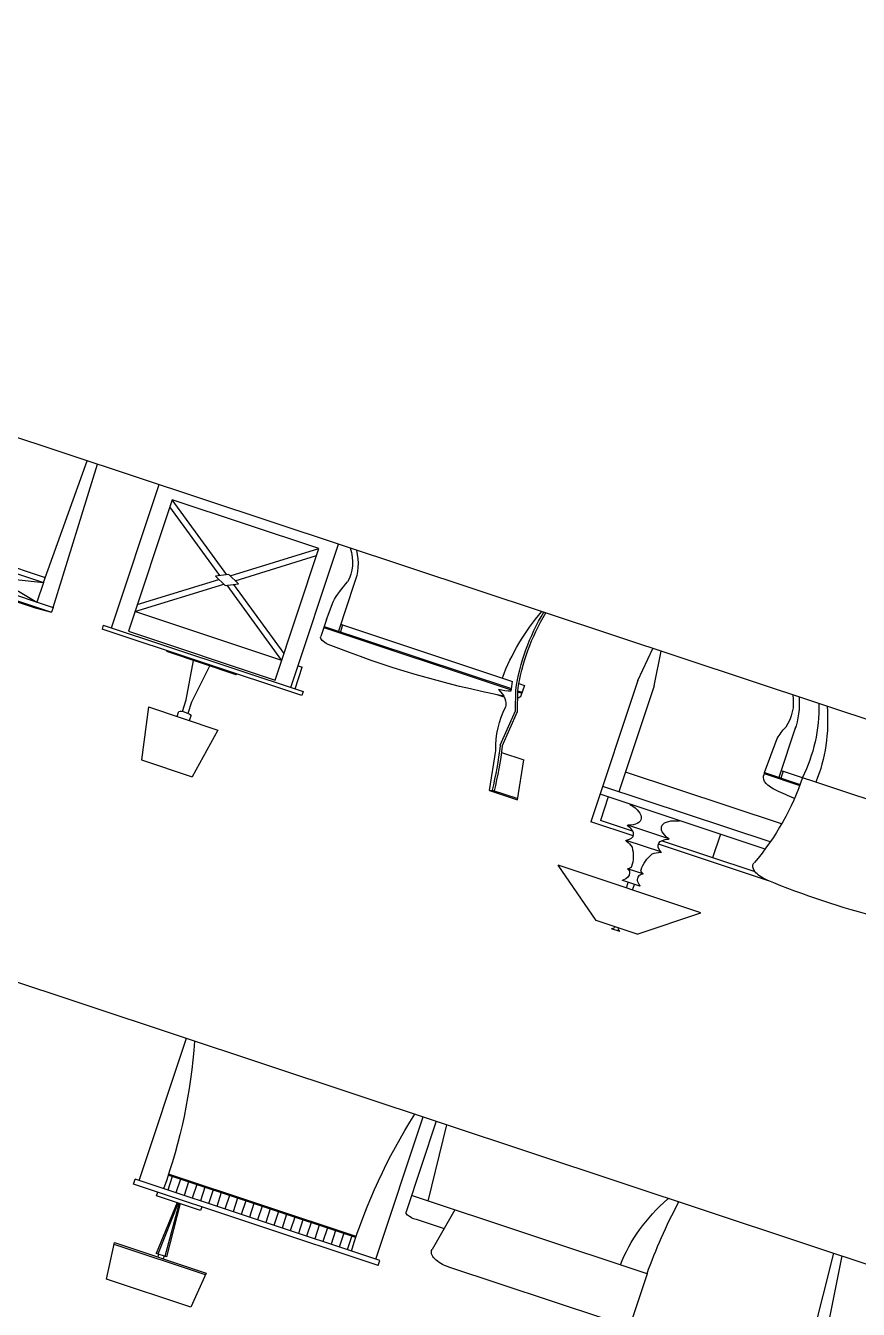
# Model space of a CAD drawing. Header units: millimetres. Extents: x -36495272392165 to 352544598049420, y -228287860276617 to 83349.
# Drawn here: x 269943181026341 to 303726495626777, y -125123754092354 to -73063833334114 of the extents above; entities that cross this region are included whole.
import ezdxf

# ---------------------------------------------------------------- set-up
doc = ezdxf.new("R2010")
doc.units = ezdxf.units.MM
doc.header["$MEASUREMENT"] = 0

# ---------------------------------------------------------------- blocks, each defined once
blk = doc.blocks.new('working_place (2)')
for p, q in [((17106.1, 3758.7), (17097.1, 3578.7)), ((17313.1, 3758.7), (17106.1, 3758.7)), ((17322.1, 3578.7), (17313.1, 3758.7)), ((17321.7, 3587.7), (17097.6, 3587.7)), ((17097.1, 3578.7), (17322.1, 3578.7)), ((17206, 3299.7), (17196.7, 3565.2)), ((17222.5, 3565.2), (17196.7, 3565.2)), ((17208.3, 3299.8), (17201.2, 3565.3)), ((17202.9, 3565.2), (17202.9, 3578.7)), ((17211, 3299.8), (17218, 3565.3)), ((17213.2, 3299.7), (17222.5, 3565.2)), ((17216.4, 3565.2), (17216.4, 3578.7)), ((17263.6, 3299.7), (17155.6, 3299.7)), ((17155.6, 3299.7), (17155.6, 3281.7)), ((17263.6, 3281.7), (17263.6, 3299.7)), ((17096.2, 3281.7), (17096.2, 3256.7)), ((17696.2, 3281.7), (17096.2, 3281.7)), ((17696.2, 3256.7), (17096.2, 3256.7)), ((17106.2, 3256.7), (17106.2, 2531.7)), ((17176.2, 3186.7), (17176.2, 3256.7)), ((17196.2, 3186.7), (17196.2, 3256.7)), ((17216.2, 3186.7), (17216.2, 3256.7)), ((17236.2, 3186.7), (17236.2, 3256.7)), ((17256.2, 3186.7), (17256.2, 3256.7)), ((17276.2, 3186.7), (17276.2, 3256.7)), ((17296.2, 3186.7), (17296.2, 3256.7)), ((17316.2, 3186.7), (17316.2, 3256.7)), ((17336.2, 3186.7), (17336.2, 3256.7)), ((17356.2, 3186.7), (17356.2, 3256.7)), ((17376.2, 3186.7), (17376.2, 3256.7)), ((17396.2, 3186.7), (17396.2, 3256.7)), ((17416.3, 3186.7), (17416.3, 3256.7)), ((17436.3, 3186.7), (17436.3, 3256.7)), ((17456.3, 3186.7), (17456.3, 3256.7)), ((17476.3, 3186.7), (17476.3, 3256.7)), ((17496.3, 3186.7), (17496.3, 3256.7)), ((17516.3, 3186.7), (17516.3, 3256.7)), ((17536.3, 3186.7), (17536.3, 3256.7)), ((17556.3, 3186.7), (17556.3, 3256.7)), ((17576.3, 3186.7), (17576.3, 3256.7)), ((17596.3, 3186.7), (17596.3, 3256.7)), ((17616.3, 3186.7), (17616.3, 3256.7)), ((17686.2, 3256.7), (17686.2, 2531.7)), ((17696.2, 3281.7), (17696.2, 3256.7)), ((18295.6, 2910.3), (18295.6, 3244.9)), ((17626.2, 3186.7), (17166.2, 3186.7)), ((17626.2, 3181.7), (17166.2, 3181.7)), ((18233, 3181.7), (17853, 3181.7)), ((17824.7, 2910.3), (17803.3, 3126.7)), ((17718.5, 2531.7), (17718.5, 2992.7)), ((18692.5, 2531.7), (18707.5, 2976.7)), ((18295.6, 2910.3), (17718.5, 2910.3)), ((17743.6, 2531.8), (17758.5, 2910.3)), ((18712.5, 2531.7), (18734.2, 2898.4)), ((46.1, 2531.7), (20372.3, 2531.7)), ((17984.9, 1381.7), (17964.9, 1381.7)), ((17924.9, 1366.6), (17800, 1171.6)), ((18024.9, 1366.6), (17924.9, 1366.6)), ((18024.9, 1366.6), (18149.9, 1171.6)), ((16780, 1069.1), (16802.6, 1322.2)), ((16802.6, 1322.2), (16927.5, 1322.2)), ((16950, 1069.1), (16927.5, 1322.2)), ((18149.9, 1171.6), (17800, 1171.6)), ((17967.4, 1171.6), (17967.4, 1143.2)), ((17982.4, 1171.6), (17982.4, 1143.2)), ((17995.9, 1143.2), (17953.9, 1143.2)), ((17957, 1080.6), (17992.9, 1080.6)), ((16780, 1069.1), (16950, 1069.1)), ((16849.7, 1069.1), (16849.7, 1047.8)), ((16880.3, 1069.1), (16880.3, 1047.8)), ((16858, 1037.8), (16858, 979.5)), ((16859.7, 1037.8), (16870.3, 1037.8)), ((16872, 1037.8), (16872, 979.5)), ((16858, 979.5), (16845, 787.2)), ((16872, 979.5), (16885, 787.2)), ((17593.9, 932.2), (17578.3, 740)), ((17593.9, 932.2), (17662.6, 932.2)), ((17593.9, 932.2), (17599.2, 927.7)), ((17599.2, 927.7), (17662.2, 927.3)), ((17662.6, 932.2), (17647, 740)), ((18017.4, 953.7), (17932.4, 953.7)), ((17840.7, 201.7), (17840.7, 921.7)), ((17944, 921.7), (17840.7, 921.7)), ((17860.7, 781.7), (17860.7, 901.7)), ((17939.5, 901.7), (17860.7, 901.7)), ((18276, 921.7), (18005.9, 921.7)), ((18239.9, 901.7), (18010.4, 901.7)), ((18135.7, 781.7), (18135.7, 901.7)), ((18024.9, 881.7), (17924.9, 881.7)), ((16129, 782.4), (16496.6, 782.4)), ((16496.6, 757.4), (16496.6, 782.4)), ((17110, 782.2), (16620, 782.2)), ((16620, 762.2), (16620, 782.2)), ((16950, 787.2), (16780, 787.2)), ((16780, 782.2), (16780, 787.2)), ((16950, 787.2), (16950, 782.2)), ((17110, 762.2), (17110, 782.2)), ((18245, 781.7), (17840.7, 781.7)), ((16127.8, 757.4), (16496.6, 757.4)), ((16349.2, 708.4), (16456.6, 757.4)), ((16456.6, 657.4), (16456.6, 757.4)), ((16496.6, 757.4), (16489.1, 32.4)), ((16620, 762.2), (17110, 762.2)), ((16640, 762.2), (16640, 32.2)), ((16680, 752.2), (17040, 752.2)), ((16680, 82.2), (16680, 752.2)), ((17040, 752.2), (17040, 82.2)), ((17080, 762.2), (17080, 32.2)), ((17090, 762.2), (17090, 652.2)), ((17592.1, 740), (17647, 740)), ((18251.1, 741.7), (17840.7, 741.7)), ((17880.7, 201.7), (17880.7, 741.7)), ((16349.2, 706.4), (16456.6, 657.4)), ((17584.1, 709.4), (17592.7, 527.7)), ((17589.1, 709.6), (17597.7, 528)), ((16131.1, 657.4), (16456.6, 657.4)), ((16456.6, 657.4), (16464.1, 32.4)), ((16131.4, 632.4), (16456.9, 632.4)), ((17040, 652.2), (16680, 652.2)), ((16680, 652.2), (16855.9, 391.2)), ((17040, 652.2), (16864.2, 391.2)), ((17080, 652.2), (17090, 652.2)), ((18263.1, 641.7), (17880.7, 641.7)), ((16680, 616.4), (16841.5, 376.8)), ((17040, 616.4), (16878.6, 376.8)), ((17592.8, 528.7), (17578.3, 433)), ((17597.7, 528), (17583.3, 432.2)), ((17108.4, 432.2), (17108.4, 483.4)), ((17557.8, 482.2), (17540.3, 482.2)), ((17593.9, 397.2), (17593.9, 451.4)), ((17108.4, 437.2), (17568, 437.2)), ((17108.9, 397.2), (17108.4, 432.2)), ((17108.4, 432.2), (17567.5, 432.2)), ((17143.4, 188.8), (17143.4, 432.2)), ((17148.4, 397.2), (17148.4, 432.2)), ((17583.3, 432.2), (17593.9, 432.2)), ((17583.7, 437.2), (17593.9, 437.2)), ((18188.2, 431.7), (18188.2, 447.6)), ((18188.2, 436.7), (18274.9, 436.7)), ((18188.2, 431.7), (18275, 431.7)), ((18188.2, 431.7), (18190.9, 255.6)), ((18223.2, 175.6), (18223.2, 431.7)), ((18228.2, 396.7), (18228.2, 431.7)), ((17108.9, 397.2), (17110.3, 305.2)), ((17143.4, 397.2), (17564.9, 397.2)), ((17580.6, 397.2), (17593.9, 397.2)), ((18223.2, 396.7), (18598.2, 396.7)), ((16841.4, 357.5), (16680, 118)), ((16855.8, 343.1), (16680, 82.2)), ((16864.3, 343.1), (17040, 82.2)), ((16878.7, 357.5), (17040, 118)), ((17840.7, 201.7), (17850.7, 31.7)), ((17880.7, 201.7), (17870.7, 31.7)), ((17040, 82.2), (16680, 82.2)), ((46.1, 31.7), (20372.3, 31.7))]:
    blk.add_line(p, q)
blk.add_lwpolyline([(16129.5, 787.4), (16456.6, 787.4), (16496.6, 782.4)])
blk.add_lwpolyline([(16860, 338.8), (16831.8, 367.1), (16860, 395.4), (16888.3, 367.1)], close=True)
for centre, radius, start, end in [((11670.2, 3193.7), 5496.1, 353.0819, 0.6567), ((23122.3, 3193.7), 5496.1, 179.3433, 186.9181), ((17853, 3131.7), 50, 90, 185.6552), ((17738.5, 2992.7), 20, 97.0697, 180), ((17791, 4459.7), 1448.3, 267.8263, 270.9359), ((19800.3, 2953), 1570.6, 181.5574, 195.4669), ((23449.4, 2961.1), 5154.1, 180.5651, 184.7436), ((18289.6, 2534.7), 3, 190.5833, 270), ((18310, 2534.7), 3, 270, 4.1192), ((17947.7, 1366.8), 22.8, 359.5598, 40.85), ((18002.2, 1366.8), 22.8, 139.15, 180.4402), ((17953.9, 1142.2), 1, 90, 270), ((17907.2, 1108.3), 57.1, 349.3774, 35.1586), ((18042.7, 1108.3), 57.1, 144.8414, 190.6226), ((17995.9, 1142.2), 1, 270, 90), ((17957, 1081.6), 1, 90, 270), ((17942.5, 1097.7), 20.9, 313.9726, 0.2503), ((17942.5, 1065.6), 20.9, 359.7497, 46.0274), ((18007.4, 1097.7), 20.9, 179.7497, 226.0274), ((18007.4, 1065.6), 20.9, 133.9726, 180.2503), ((17992.9, 1081.6), 1, 270, 90), ((16859.7, 1047.8), 10, 180, 270), ((16870.3, 1047.8), 10, 270, 0), ((17655.9, 1065), 307.5, 343.1121, 0.0909), ((18294, 1065), 307.5, 179.9091, 196.8879), ((17932.4, 954.7), 1, 90, 270), ((17891.5, 1009.7), 67.9, 307.1732, 329.864), ((18058.4, 1009.7), 67.9, 210.136, 232.8268), ((18017.4, 954.7), 1, 270, 90), ((14448.8, 1035.4), 3152.2, 354.0768, 358.0415), ((14448.8, 1035.4), 3157.2, 354.0768, 358.044), ((17895.6, 922.2), 48.5, 307.311, 40.458), ((18054.3, 922.2), 48.5, 139.542, 232.689), ((18410.7, 18.6), 913.1, 81.2843, 98.7157), ((18279.9, 871.7), 50, 98.7157, 190.9673), ((17893.8, 835.3), 55.8, 292.2524, 56.0949), ((17924.9, 882.7), 1, 90, 270), ((18056.1, 835.3), 55.8, 123.9051, 247.7476), ((18024.9, 882.7), 1, 270, 90), ((15849.3, 400.7), 2425.9, 359.9058, 10.9673), ((17914.9, 782.7), 1, 90, 270), ((18034.9, 782.7), 1, 270, 90), ((18474.3, 589.9), 908.4, 170.4919, 184.0702), ((17133.4, 483.4), 25, 96.9135, 180), ((17265.5, -606.1), 1122.5, 75.0077, 96.9135), ((17458.6, 528.7), 109.6, 317.8592, 358.2995), ((18238.2, 447.6), 50, 102.6107, 180), ((18410.7, -323.4), 840.1, 99.4424, 102.6107), ((17532.2, 388.3), 67.3, 57.2376, 83.4771), ((17573.9, 451.4), 20, 0, 44.0702), ((19648.9, 256), 2088.8, 174.8113, 176.1244), ((19664.7, 257), 2093.8, 175.1887, 186.1784), ((19664.7, 257), 2088.8, 175.1887, 186.1784), ((19648, 432.5), 2108.4, 180.9954, 190.9436), ((16719.6, 289.6), 1559.2, 350.477, 3.9366), ((16723, 347.3), 1586.1, 348.5201, 1.7821), ((18242.7, 418.9), 1138.1, 185.7308, 191.4967), ((18744.6, 312.1), 556.6, 185.8336, 192.5934), ((16764.9, 154.3), 364.5, 340.4306, 5.9448), ((16655.6, 169.9), 488.1, 343.6201, 2.2214), ((17776.8, 132.9), 428.6, 346.3375, 7.7642), ((17435.6, 181.9), 787.7, 349.0042, 0.4606)]:
    blk.add_arc(centre, radius, start, end)

msp = doc.modelspace()

# ---------------------------------------------------------------- block references
at = {"color": 7, "xscale": -17440635077.23526, "yscale": 8388791957.977852, "zscale": 17440635077.23526, "rotation": 161.6396296788874}
msp.add_blockref('working_place (2)', (-18538461.3, -8837506.7), dxfattribs=at)

doc.saveas('drawing.dxf')
